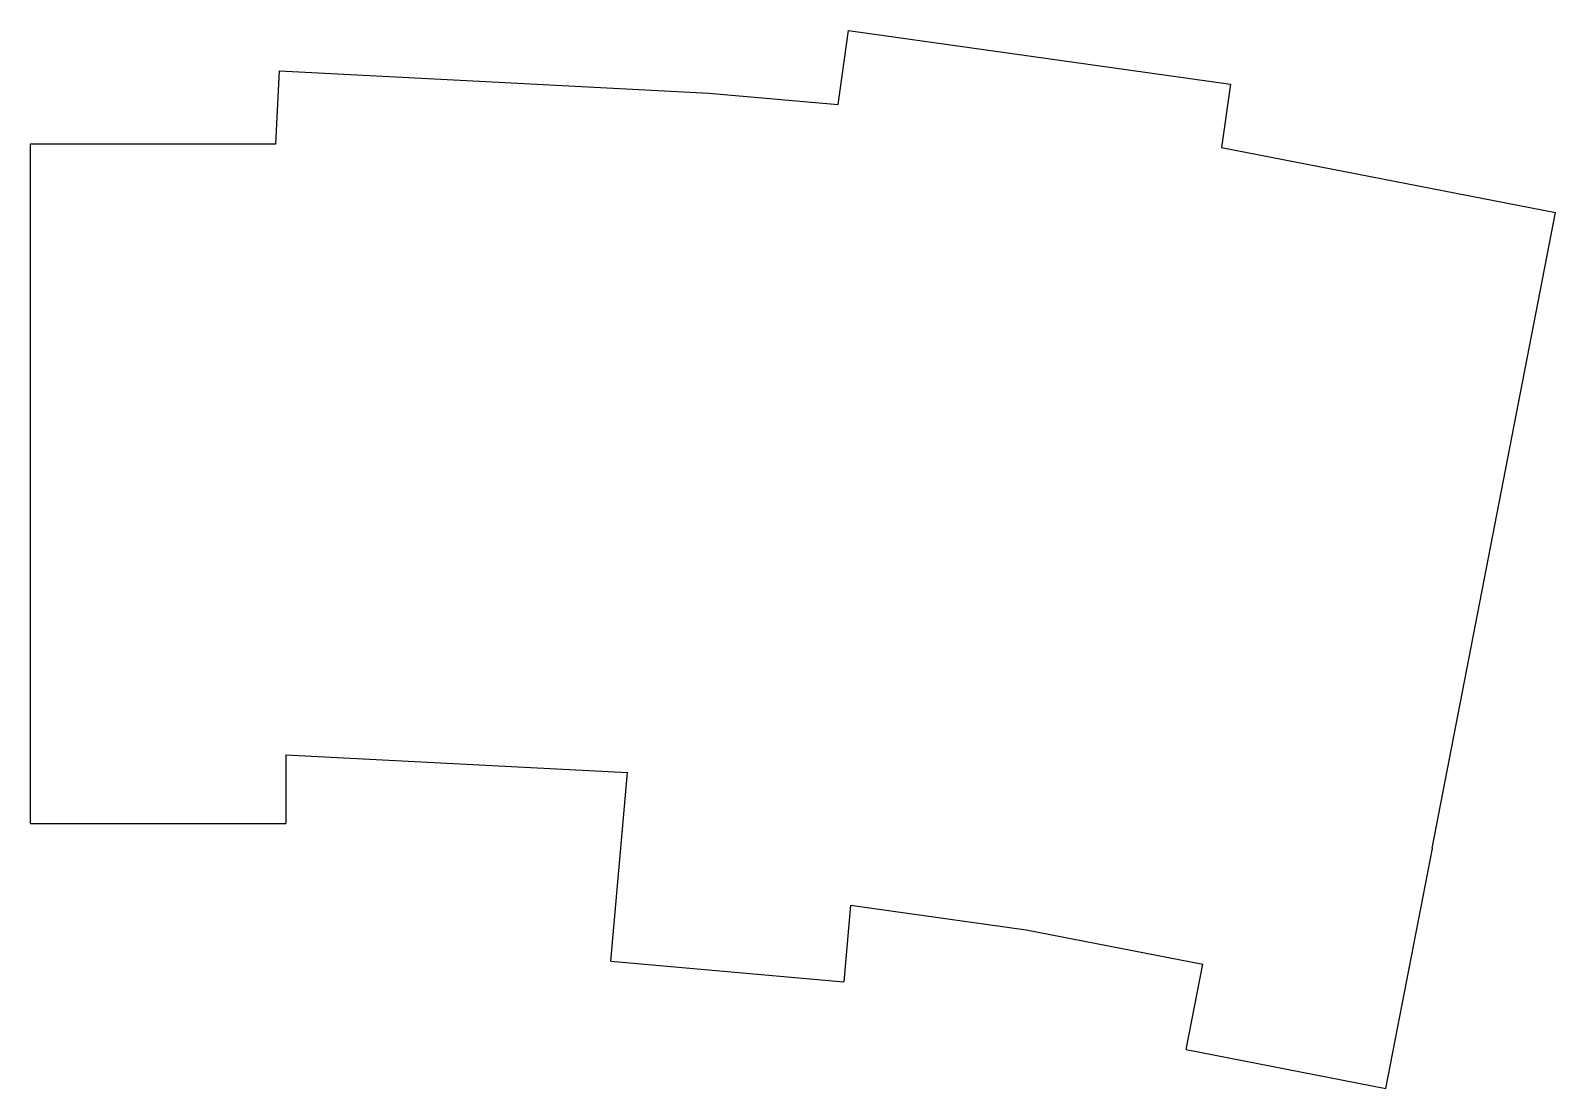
# Model space of a CAD drawing. Header units: millimetres. Extents: x 7 to 148, y -37 to 61.
import ezdxf

# ---------------------------------------------------------------- set-up
doc = ezdxf.new("R2010")
doc.units = ezdxf.units.MM

msp = doc.modelspace()

# ---------------------------------------------------------------- linework, layer by layer
for p, q in [((81.49, 53.93), (82.44, 60.74)), ((82.44, 60.74), (117.6, 55.8)), ((29.75, 50.32), (30.1, 57.04)), ((30.1, 57.04), (49.08, 56.04)), ((49.08, 56.04), (69.6, 54.97)), ((69.6, 54.97), (69.6, 54.97)), ((69.6, 54.97), (81.49, 53.93)), ((117.6, 55.8), (116.78, 49.98)), ((7.18, -12.18), (7.18, 50.32)), ((7.18, 50.32), (29.75, 50.32)), ((116.78, 49.98), (147.5, 44.01)), ((136.14, -14.46), (147.5, 44.01)), ((30.68, -5.86), (30.68, -12.18)), ((30.68, -5.86), (62.11, -7.51)), ((60.59, -24.85), (62.11, -7.51)), ((7.18, -12.18), (30.68, -12.18)), ((131.88, -36.55), (136.17, -14.47)), ((136.14, -14.46), (136.17, -14.47)), ((82.62, -19.7), (82.01, -26.73)), ((82.62, -19.7), (98.79, -21.97)), ((98.79, -21.97), (115.05, -25.13)), ((60.59, -24.85), (82.01, -26.73)), ((113.52, -32.98), (115.05, -25.13)), ((113.52, -32.98), (131.88, -36.55))]:
    msp.add_line(p, q)

doc.saveas('drawing.dxf')
